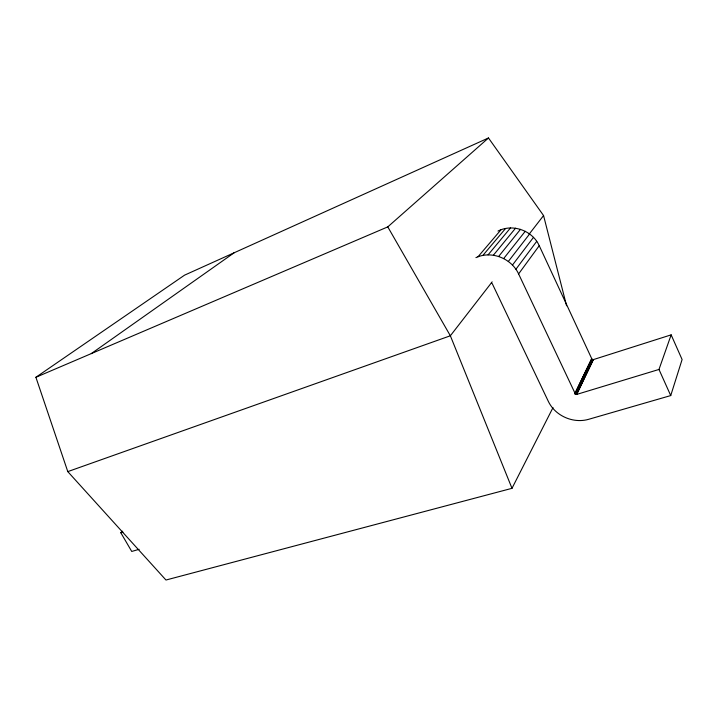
<?xml version="1.0" encoding="UTF-8"?>
<svg xmlns="http://www.w3.org/2000/svg" width="718" height="718" viewBox="0 0 718 718"><rect width="100%" height="100%" fill="white"/><g stroke="black" fill="none" stroke-linecap="round" stroke-linejoin="round"><path stroke-width="1.08" d="M491.372 282.937L492.315 283.763L548.426 401.577C555.409 415.946 573.144 423.701 588.464 419.366L670.729 395.573L682.1 359.538L671.15 334.857L593.409 359.592L592.036 359.341L539.236 245.7C532.469 230.586 512.796 223.406 498.005 231.052M670.729 395.573L658.98 369.456L671.15 334.857M475.917 257.636C491.561 250.295 511.503 258.435 518.602 273.917L575.513 394.272L576.742 394.406L593.409 359.592M575.746 394.37L592.458 359.574M575.998 394.442L592.7 359.628M576.249 394.469L592.942 359.655M576.5 394.46L593.176 359.646M574.822 393.554L591.587 358.803M574.938 393.769L591.704 359.009M575.1 393.958L591.847 359.188M575.289 394.128L592.036 359.341M575.513 394.272L592.233 359.476M566.574 305.769L543.562 215.562L488.482 137.973L184.562 275.156L35.9 377.282L67.788 471.618L165.966 580.027L511.997 488.321L553.004 407.591M518.602 273.917L539.236 245.7M515.919 269.259L536.732 241.311M512.455 265.068L533.492 237.362M492.162 281.86L450.357 335.782L67.788 471.618M529.166 234.131L543.562 215.562M508.335 261.46L529.615 233.978M503.686 258.552L525.244 231.277M498.651 256.452L520.496 229.32M493.392 255.204L515.533 228.189M488.078 254.854L510.507 227.911M482.882 255.411L505.58 228.486M477.955 256.838L500.904 229.886M139.157 549.306L131.735 551.451L120.803 532.72L122.374 531.185M35.9 377.282L387.783 226.879L488.482 137.973M91.276 353.615L234.14 252.781M120.803 532.72L122.913 532.083M576.742 394.406L658.98 369.456M387.783 226.879L450.357 335.782L511.997 488.321"/></g></svg>
